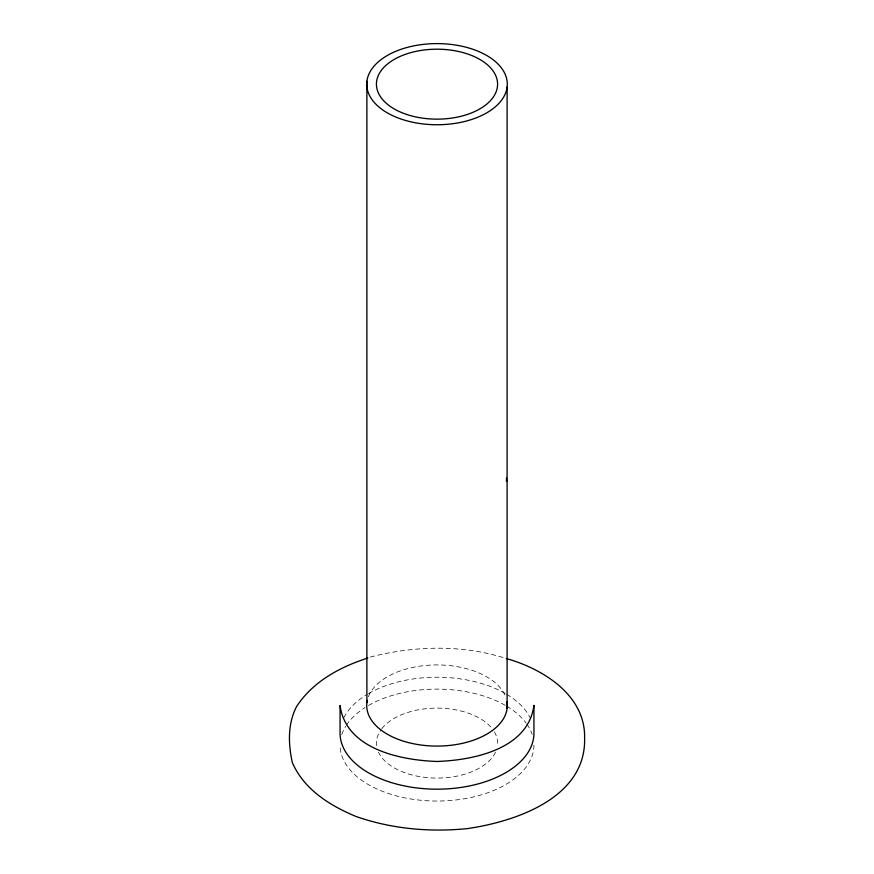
<?xml version="1.0" encoding="UTF-8"?>
<svg xmlns="http://www.w3.org/2000/svg" width="874" height="874" viewBox="0 0 874 874"><rect width="100%" height="100%" fill="white"/><g stroke="black" fill="none" stroke-linecap="round" stroke-linejoin="round"><path stroke-width="0.66" stroke-dasharray="4.37 3.28" d="M370.292 657.04C414.658 645.668 462.412 644.346 506.297 658.548M533.938 745.085A96.938 55.969 0 0 1 437 801.043A96.938 55.969 0 0 1 340.062 745.085M341.821 734.477A96.938 55.969 0 0 1 345.678 726.305M346.355 725.245A96.938 55.969 0 0 1 364.982 707.623M368.457 705.504A96.938 55.969 0 0 1 505.543 705.504M506.723 706.192A96.938 55.969 0 0 1 526.181 723.137M526.935 724.185A96.938 55.969 0 0 1 532.179 734.477M495.525 752.153A60.59 34.982 0 0 1 437 778.079A60.59 34.982 0 0 1 378.475 752.153M376.585 745.708A60.59 34.982 0 0 1 381.02 729.714M381.818 728.665A60.59 34.982 0 0 1 436.006 708.126A60.59 34.982 0 0 1 491.33 727.627M494.378 731.866A60.59 34.982 0 0 1 497.415 745.708M368.369 696.775A70.281 40.575 0 0 1 437.94 664.928A70.281 40.575 0 0 1 506.013 697.823M343.886 717.652A96.938 55.969 0 0 1 367.277 694.327M368.457 693.628A96.938 55.969 0 0 1 505.543 693.628M506.723 694.327A96.938 55.969 0 0 1 530.638 718.723"/><path stroke-width="1.31" d="M367.834 658.013C339.997 666.982 312.914 681.512 296.548 706.585C287.535 724.273 288.278 743.676 292.309 762.576C304.076 789.572 329.902 805.631 356.111 816.524C391.781 828.956 429.811 832.343 467.295 828.618C515.791 821.571 586.323 797.82 584.608 737.929C585.514 695.07 542.885 668.818 506.297 658.548M506.483 478.111L506.559 481.388L506.483 480.787M507.106 87.072A70.281 40.575 0 0 1 397.604 117.772A70.281 40.575 0 0 1 406.29 47.677A70.281 40.575 0 0 1 507.106 87.072L507.106 708.399M366.894 81.271L366.894 702.609M506.986 701.767A70.281 40.575 0 0 1 435.7 746.079A70.281 40.575 0 0 1 367.309 700.271M533.938 705.504C528.082 749.16 473.413 760.227 437 761.472C400.587 760.227 345.918 749.16 340.062 705.504L340.062 733.21A96.938 55.969 0 0 0 437 789.178A96.938 55.969 0 0 0 533.938 733.21L533.938 705.504M406.705 114.461A60.59 34.982 0 0 0 497.59 84.177A60.59 34.982 0 0 0 406.705 53.882A60.59 34.982 0 0 0 406.705 114.461"/></g></svg>
